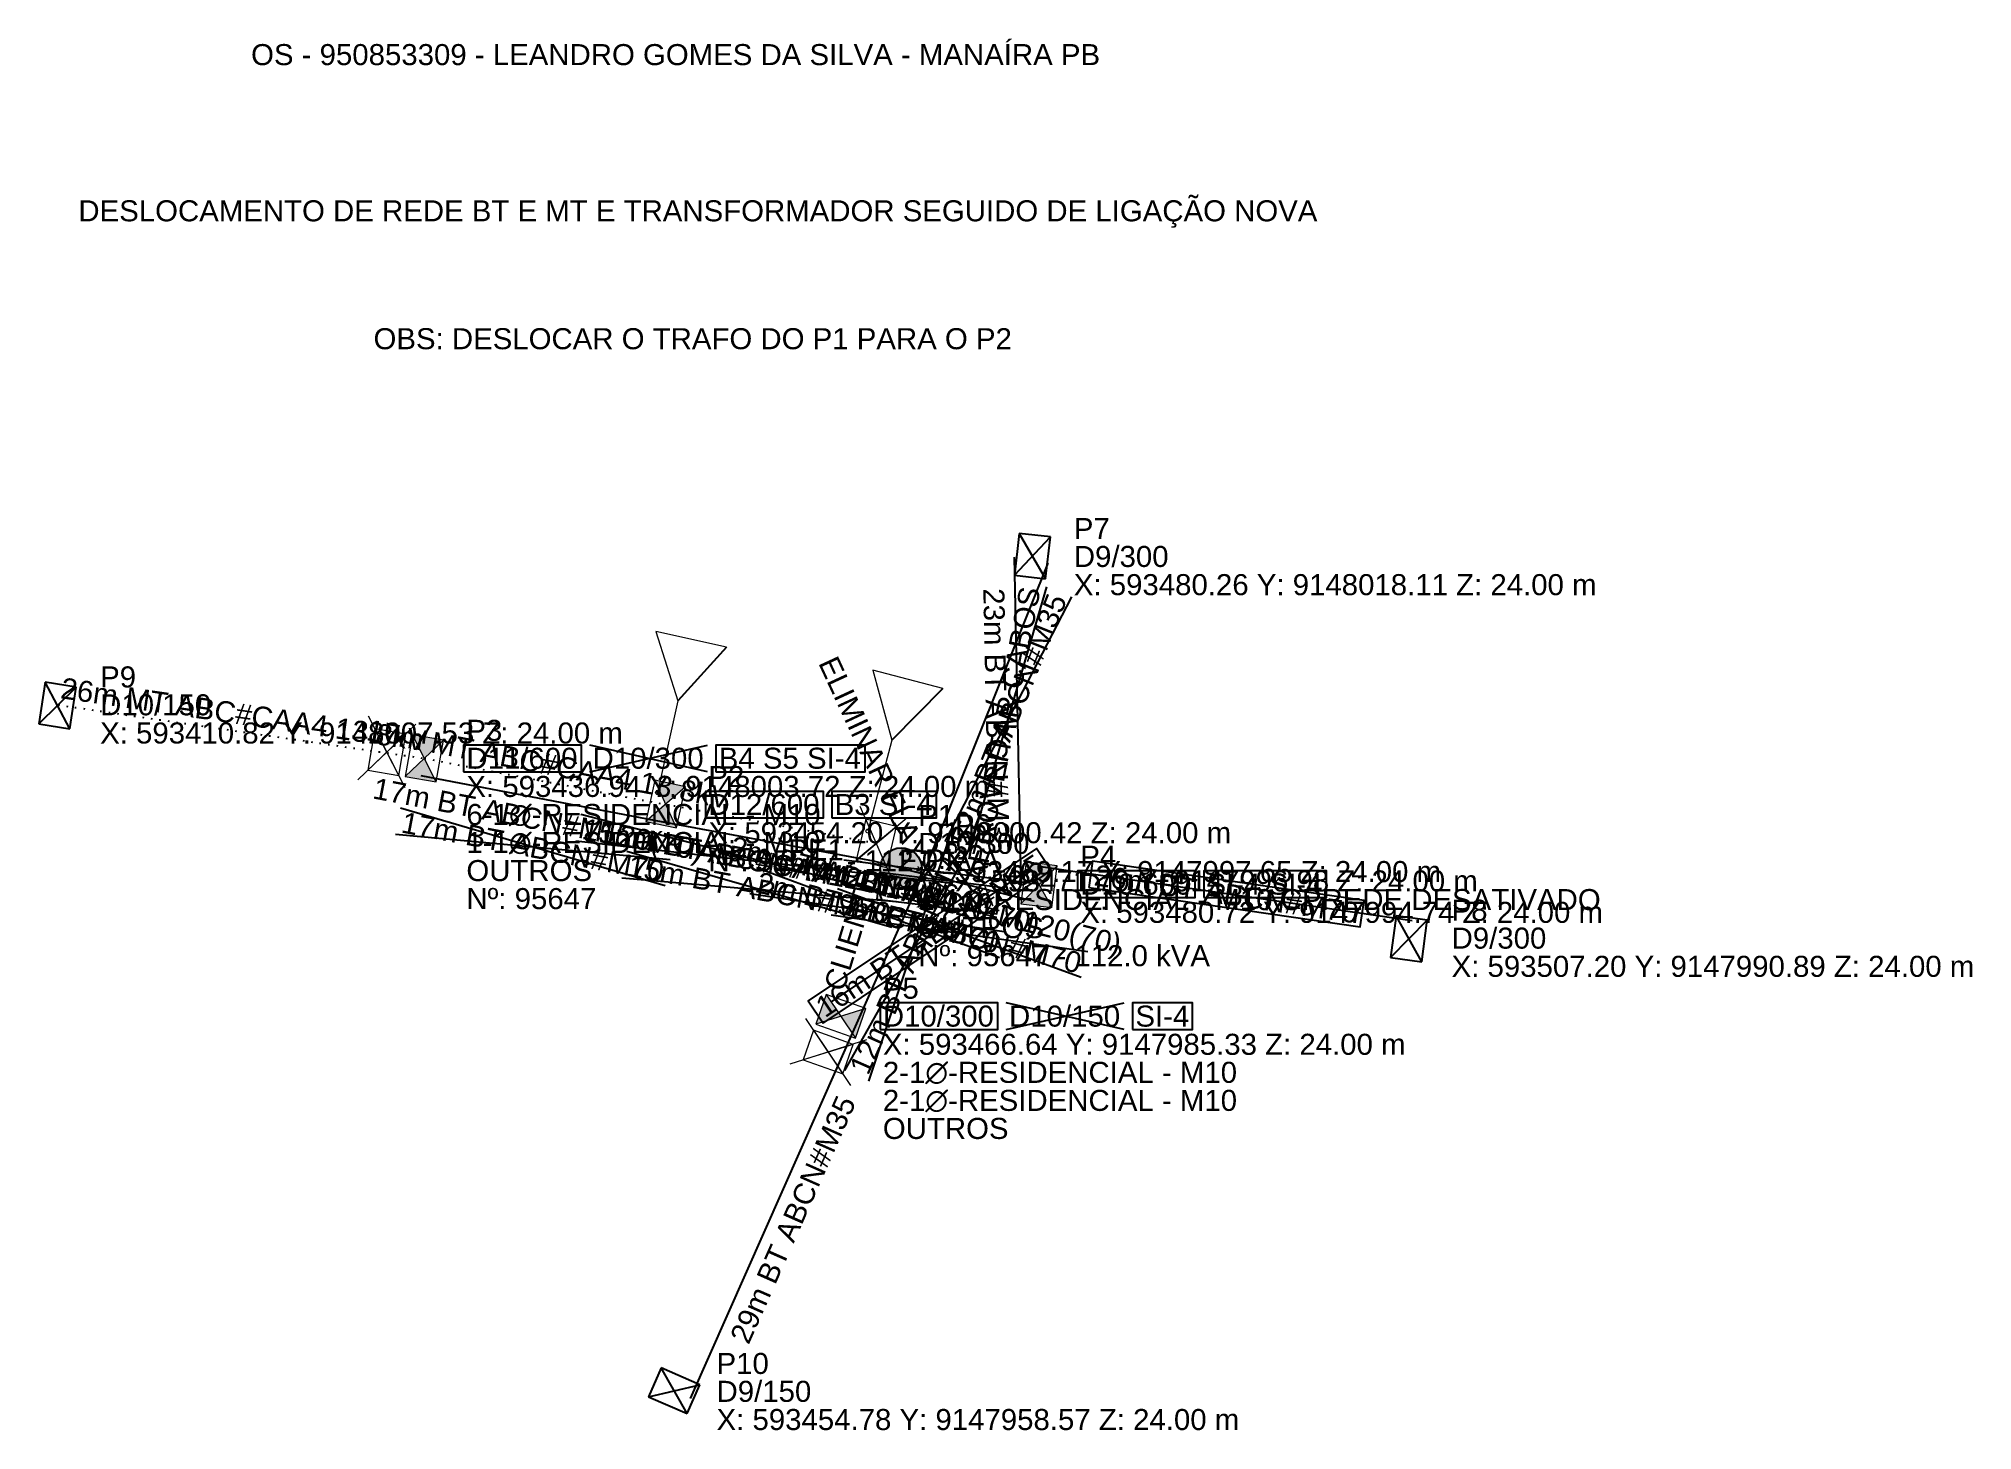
# Model space of a CAD drawing. Header units: metres. Extents: x 593409 to 593547, y 9147956 to 9148055.
import ezdxf
from ezdxf.enums import TextEntityAlignment as Align

# ---------------------------------------------------------------- set-up
doc = ezdxf.new("R2010")
doc.units = ezdxf.units.M
doc.linetypes.add('DOT', pattern=[0.508, 0, -0.508])
for name, color, linetype in [('PONTO DE ENTREGA', 8, 'CONTINUOUS'), ('PONTO FOTO', 4, 'CONTINUOUS'), ('POSTE', 3, 'CONTINUOUS'), ('Poste dt', 3, 'Continuous'), ('Poste Existente', 3, 'Continuous'), ('Poste retirar', 7, 'Continuous'), ('RAMAIS NO MODEL', 7, 'CONTINUOUS'), ('REDE PRIMARIA - Manter', 1, 'DOT'), ('REDE PRIMARIA - Remover', 1, 'DOT'), ('REDE SECUNDARIA - Instalar', 5, 'CONTINUOUS'), ('REDE SECUNDARIA - Manter', 5, 'CONTINUOUS'), ('REDE SECUNDARIA - Remover', 5, 'CONTINUOUS'), ('REDE SECUNDARIA - Substituir', 5, 'CONTINUOUS'), ('TEXTOS A IMPLANTAR', 1, 'CONTINUOUS'), ('TEXTOS A REMOVER', 7, 'CONTINUOUS'), ('TEXTOS A SUBSTIRUIR', 7, 'CONTINUOUS'), ('TEXTOS EXISTENTES', 7, 'CONTINUOUS'), ('TEXTOS MAPA', 8, 'CONTINUOUS'), ('TIPO USO MUTUO', 7, 'CONTINUOUS'), ('TRAFO', 7, 'CONTINUOUS')]:
    doc.layers.add(name, color=color, linetype=linetype)
doc.layers.add('TRAFO A IMPLANTAR', color=7, linetype='Continuous', lineweight=9)
doc.styles.add('ARIAL', font='arial.ttf')

# ---------------------------------------------------------------- blocks, each defined once
blk = doc.blocks.new('DTPXX')
at = {"color": 1, "lineweight": 0}
for p, q in [((1.728679, -2.293551), (-1.728679, 2.293551)), ((-1.708098, -2.308919), (1.708098, 2.308919))]:
    blk.add_line(p, q, dxfattribs=at)
at = {"color": 3, "lineweight": 0}
for p, q in [((-1.120087, 1.5), (-1.120087, -1.5)), ((1.120087, 1.5), (-1.120087, 1.5)), ((1.120087, -1.5), (-1.120087, 1.5)), ((1.120087, 1.5), (-1.120087, -1.5)), ((1.120087, -1.5), (1.120087, 1.5)), ((-1.120087, -1.5), (1.120087, -1.5))]:
    blk.add_line(p, q, dxfattribs=at)
blk = doc.blocks.new('PosteDtRetirar')
at = {"layer": 'Poste retirar'}
blk.add_blockref('DTPXX', (0.003631, 0.008945), dxfattribs=at)
at = {"layer": 'poste'}
for tag, p in [('MODELO', (-2.878805, 2.548923)), ('COD', (1.996674, -1.514935))]:
    blk.add_attdef(tag, p, '', height=1.6, dxfattribs=at)
blk = doc.blocks.new('TransformadorSemChaveExistente', base_point=(7.59, 0.14))
blk.add_line((9.58, 12), (6.92, 7.57))
at = {"layer": 'TRAFO A IMPLANTAR'}
for p, q in [((9.58, 12), (4.41, 12.09)), ((4.41, 12.09), (6.92, 7.57)), ((6.92, 7.57), (6.8, 0.86))]:
    blk.add_line(p, q, dxfattribs=at)
blk.add_circle((6.8, 0.86), 0.14, dxfattribs=at)
blk = doc.blocks.new('dtp')
at = {"linetype": 'Continuous', "lineweight": 0, "ltscale": 0.01}
h = blk.add_hatch(color=0, dxfattribs=at)
h.paths.add_polyline_path([(-1.12, 1.5), (0, 0), (1.12, 1.5)])
h.paths.add_polyline_path([(-1.12, -1.5), (1.12, -1.5), (0, 0)])
at = {"color": 0, "lineweight": 0}
for p, q in [((-1.12, -1.5), (1.12, 1.5)), ((-1.12, 1.5), (1.12, -1.5)), ((1.12, 1.5), (-1.12, 1.5)), ((-1.12, 1.5), (-1.12, -1.5)), ((1.12, -1.5), (1.12, 1.5)), ((-1.12, -1.5), (1.12, -1.5))]:
    blk.add_line(p, q, dxfattribs=at)
blk = doc.blocks.new('PosteDtProjetado')
at = {"layer": 'Poste dt', "rotation": 180}
blk.add_blockref('dtp', (-0.05948, 0.026162), dxfattribs=at)
at = {"layer": 'poste', "ltscale": 0.01}
for tag, p in [('MODELO', (-3.273471, 2.731691)), ('COD', (1.964351, -1.493983))]:
    blk.add_attdef(tag, p, '', height=1.6, dxfattribs=at)
blk = doc.blocks.new('PosteDtSubstituir')
at = {"linetype": 'CONTINUOUS', "lineweight": 0}
h = blk.add_hatch(color=3, dxfattribs=at)
h.paths.add_polyline_path([(1.12, -1.5), (0, 0), (-1.12, -1.5)], flags=0)
h.paths.add_polyline_path([(1.12, 1.5), (-1.12, 1.5), (0, 0)], flags=0)
at = {"color": 1, "lineweight": 0}
for p, q in [((-0.98, -2.3), (-4.44, 2.29)), ((-4.42, -2.32), (-1, 2.3))]:
    blk.add_line(p, q, dxfattribs=at)
at = {"color": 3, "lineweight": 0}
for p, q in [((-3.83, 1.49), (-3.83, -1.51)), ((-1.59, 1.49), (-3.83, 1.49)), ((-1.59, -1.51), (-3.83, 1.49)), ((-1.59, 1.49), (-3.83, -1.51)), ((-1.59, -1.51), (-1.59, 1.49)), ((1.12, 1.5), (-1.12, -1.5)), ((1.12, -1.5), (-1.12, 1.5)), ((1.12, 1.5), (-1.12, 1.5)), ((-1.12, 1.5), (-1.12, -1.5)), ((1.12, -1.5), (1.12, 1.5)), ((-3.83, -1.51), (-1.59, -1.51)), ((-1.12, -1.5), (1.12, -1.5))]:
    blk.add_line(p, q, dxfattribs=at)
blk = doc.blocks.new('PontoFoto', base_point=(6.610448, 0.71269))
at = {"layer": 'PONTO FOTO', "style": 'ARIAL'}
blk.add_text('F.PX', height=1.5, dxfattribs=at).set_placement((5.607159, -0.535355))
blk = doc.blocks.new('dt')
at = {"color": 0}
for p, q in [((1.120087, 1.5), (-1.120087, 1.5)), ((-1.120087, 1.5), (-1.120087, -1.5)), ((-1.120087, 1.5), (1.120087, -1.5)), ((-1.120087, -1.5), (1.120087, 1.5)), ((1.120087, -1.5), (1.120087, 1.5)), ((-1.120087, -1.5), (1.120087, -1.5))]:
    blk.add_line(p, q, dxfattribs=at)
for tag, p in [('MODELO', (-2.878805, 2.548923)), ('COD', (1.996674, -1.514935))]:
    blk.add_attdef(tag, p, '', height=1.6, dxfattribs=at)
blk = doc.blocks.new('PosteDtExistente')
at = {"layer": 'Poste Existente', "rotation": 180}
blk.add_blockref('dt', (-0.036594, -0.043517), dxfattribs=at)
at = {"layer": 'poste'}
for tag, p in [('MODELO', (-2.878805, 2.548923)), ('COD', (1.996674, -1.514935))]:
    blk.add_attdef(tag, p, '', height=1.6, dxfattribs=at)
blk = doc.blocks.new('PontoEntrega', base_point=(8.56, 3.62))
h = blk.add_hatch(color=1)
h.dxf.hatch_style = 1
h.paths.add_polyline_path([(14.13, 3.03, 1), (11.17, 3.03, 1)])
at = {"color": 1}
blk.add_circle((12.65, 3.03), 1.48, dxfattribs=at)

msp = doc.modelspace()

# ---------------------------------------------------------------- linework, layer by layer
at = {"color": 1, "linetype": 'CONTINUOUS'}
for p, q in [((593475.82, 9147997.08), (593481.33, 9148015.96)), ((593483.1, 9148015.25), (593474.06, 9147997.79)), ((593448.74, 9148002.77), (593457.14, 9148004.67)), ((593457.14, 9148002.77), (593448.74, 9148004.67)), ((593454.11, 9147994.64), (593435.24, 9148000.18)), ((593474.28, 9147992.94), (593448.09, 9147999.72)), ((593468.64, 9147980.7), (593474.82, 9147999.37)), ((593434.89, 9147998.31), (593454.47, 9147996.5)), ((593447.75, 9147997.85), (593474.62, 9147994.81)), ((593476.56, 9147998.6), (593466.91, 9147981.47)), ((593470.27, 9147991.65), (593451.37, 9147997.08)), ((593451.03, 9147995.21), (593470.62, 9147993.52)), ((593477.97, 9147989.5), (593460.63, 9147995.92)), ((593460.16, 9147994.08), (593478.44, 9147991.34)), ((593483.79, 9147988.1), (593466.41, 9147994.41)), ((593465.95, 9147992.56), (593484.26, 9147989.94)), ((593478.44, 9147984.38), (593486.85, 9147986.28)), ((593486.85, 9147984.38), (593478.44, 9147986.28))]:
    msp.add_line(p, q, dxfattribs=at)
at = {"layer": 'PONTO DE ENTREGA'}
msp.add_line((593480.72, 9147994.74), (593466.85, 9147996.45), dxfattribs=at)
msp.add_lwpolyline([(593469.2, 9147993.69), (593477.78, 9147992.63), (593478.01, 9147994.52), (593469.43, 9147995.57), (593469.2, 9147993.69)], close=True, dxfattribs=at)
at = {"layer": 'REDE PRIMARIA - Manter'}
for points in [[(593410.82, 9148007.53), (593436.94, 9148003.72)], [(593436.94, 9148003.72), (593454.2, 9148000.42)]]:
    msp.add_lwpolyline(points, dxfattribs=at)
at = {"layer": 'REDE PRIMARIA - Remover'}
msp.add_lwpolyline([(593469.17, 9147997.65), (593454.2, 9148000.42)], dxfattribs=at)
at = {"layer": 'REDE SECUNDARIA - Instalar'}
for points in [[(593480.03, 9147995.78), (593465.95, 9147986.36)], [(593507.38, 9147992.13), (593480.9, 9147995.98)]]:
    msp.add_lwpolyline(points, dxfattribs=at)
at = {"layer": 'REDE SECUNDARIA - Manter'}
for points in [[(593479.01, 9148018.08), (593479.47, 9147994.72)], [(593455.92, 9147958.06), (593467.78, 9147984.82)]]:
    msp.add_lwpolyline(points, dxfattribs=at)
at = {"layer": 'REDE SECUNDARIA - Remover'}
for points in [[(593472.95, 9147996.51), (593481.42, 9148017.64)], [(593467.78, 9147984.82), (593472.94, 9147996.47)]]:
    msp.add_lwpolyline(points, dxfattribs=at)
at = {"layer": 'REDE SECUNDARIA - Substituir'}
for points in [[(593436.7, 9148002.49), (593453.96, 9147999.19)], [(593453.97, 9147999.19), (593468.95, 9147996.42)], [(593468.86, 9147996.44), (593471.48, 9147995.77)], [(593471.49, 9147995.76), (593480.42, 9147993.53)]]:
    msp.add_lwpolyline(points, dxfattribs=at)
at = {"layer": 'TEXTOS A IMPLANTAR'}
for points in [[(593439.74, 9148002.77), (593448.14, 9148002.77), (593448.14, 9148004.67), (593439.74, 9148004.67), (593439.74, 9148002.77)], [(593457.74, 9148002.77), (593468.38, 9148002.77), (593468.38, 9148004.67), (593457.74, 9148004.67), (593457.74, 9148002.77)], [(593457, 9147999.47), (593465.4, 9147999.47), (593465.4, 9148001.37), (593457, 9148001.37), (593457, 9147999.47)], [(593466, 9147999.47), (593473.46, 9147999.47), (593473.46, 9148001.37), (593466, 9148001.37), (593466, 9147999.47)], [(593465.38, 9147984.84), (593481.65, 9147995.72), (593480.59, 9147997.3), (593464.32, 9147986.42), (593465.38, 9147984.84)], [(593484.32, 9147994.52), (593503.69, 9147991.7), (593503.96, 9147993.58), (593484.59, 9147996.4), (593484.32, 9147994.52)], [(593483.52, 9147993.79), (593491.92, 9147993.79), (593491.92, 9147995.69), (593483.52, 9147995.69), (593483.52, 9147993.79)], [(593492.52, 9147993.79), (593501.27, 9147993.79), (593501.27, 9147995.69), (593492.52, 9147995.69), (593492.52, 9147993.79)], [(593469.44, 9147984.38), (593477.84, 9147984.38), (593477.84, 9147986.28), (593469.44, 9147986.28), (593469.44, 9147984.38)], [(593487.45, 9147984.38), (593491.73, 9147984.38), (593491.73, 9147986.28), (593487.45, 9147986.28), (593487.45, 9147984.38)]]:
    msp.add_lwpolyline(points, close=True, dxfattribs=at)

# ---------------------------------------------------------------- block references
for name, p, rotation in [('PosteDtExistente', (593480.26, 9148018.11), 173.42388621021496), ('PosteDtExistente', (593410.82, 9148007.53), 351.05112195507377), ('PosteDtSubstituir', (593436.94, 9148003.72), 350.24790639769844), ('PosteDtProjetado', (593454.2, 9148000.42), 347.8522309587707), ('PosteDtRetirar', (593469.17, 9147997.65), 346.6284491778009), ('PosteDtProjetado', (593480.72, 9147994.74), 172.9092660934461), ('PosteDtExistente', (593507.2, 9147990.89), 352.3736781649645), ('PosteDtSubstituir', (593466.64, 9147985.33), 70.43707471016126), ('PosteDtExistente', (593454.78, 9147958.57), 246.44070768469803)]:
    msp.add_blockref(name, p, dxfattribs=dict(rotation=rotation))
msp.add_blockref('PontoFoto', (593471.79, 9147996.98))
at = {"layer": 'PONTO DE ENTREGA'}
msp.add_blockref('PontoEntrega', (593466.85, 9147996.45), dxfattribs=at)
at = {"layer": 'TRAFO'}
for p, rotation in [((593454.2, 9148000.42), 348.59), ((593469.17, 9147997.65), 346.269)]:
    msp.add_blockref('TransformadorSemChaveExistente', p, dxfattribs=dict(at, rotation=rotation))

# ---------------------------------------------------------------- texts
at = {"style": 'Arial'}
for s, p in [('X: 593480.26 Y: 9148018.11 Z: 24.00 m', (593483.26, 9148016.11)), ('X: 593410.82 Y: 9148007.53 Z: 24.00 m', (593413.82, 9148005.53)), ('X: 593436.94 Y: 9148003.72 Z: 24.00 m', (593439.94, 9148001.72)), ('X: 593454.20 Y: 9148000.42 Z: 24.00 m', (593457.2, 9147998.42)), ('X: 593469.17 Y: 9147997.65 Z: 24.00 m', (593472.17, 9147995.65)), ('X: 593471.79 Y: 9147996.98 Z: 24.00 m', (593474.79, 9147994.98)), ('X: 593480.72 Y: 9147994.74 Z: 24.00 m', (593483.72, 9147992.74)), ('X: 593507.20 Y: 9147990.89 Z: 24.00 m', (593510.2, 9147988.89)), ('X: 593466.64 Y: 9147985.33 Z: 24.00 m', (593469.64, 9147983.33)), ('X: 593454.78 Y: 9147958.57 Z: 24.00 m', (593457.78, 9147956.57))]:
    msp.add_text(s, height=1.5, dxfattribs=at).set_placement(p, align=Align.MIDDLE_LEFT)
at = {"layer": 'PONTO DE ENTREGA', "style": 'Arial'}
msp.add_text('PE1', height=1.5, dxfattribs=at).set_placement((593466.85, 9147996.45), align=Align.RIGHT)
at = {"layer": 'PONTO DE ENTREGA', "insert": (593473.6, 9147994.1), "char_height": 1.5, "attachment_point": 5, "rotation": 352.9921, "style": 'Arial'}
msp.add_mtext('13.96 m', dxfattribs=at)
at = {"layer": 'PONTO FOTO', "style": 'Arial'}
for s, p in [('P7', (593483.26, 9148020.11)), ('P9', (593413.82, 9148009.53)), ('P3', (593439.94, 9148005.72)), ('P2', (593457.2, 9148002.42)), ('P1', (593472.17, 9147999.65)), ('P6', (593474.79, 9147998.98)), ('P4', (593483.72, 9147996.74)), ('P8', (593510.2, 9147992.89)), ('P5', (593469.64, 9147987.33)), ('P10', (593457.78, 9147960.57))]:
    msp.add_text(s, height=1.5, dxfattribs=at).set_placement(p, align=Align.MIDDLE_LEFT)
at = {"layer": 'RAMAIS NO MODEL', "style": 'Arial'}
for s, p in [('6-1∅-RESIDENCIAL - M10 ', (593439.94, 9147999.72)), ('1-1∅-RESIDENCIAL - M10 ', (593439.94, 9147997.72)), ('1-1∅-RESIDENCIAL - M10 CPREDE DESATIVADO ', (593472.17, 9147993.65)), ('2-1∅-RESIDENCIAL - M10 ', (593469.64, 9147981.33)), ('2-1∅-RESIDENCIAL - M10 ', (593469.64, 9147979.33))]:
    msp.add_text(s, height=1.5, dxfattribs=at).set_placement(p, align=Align.MIDDLE_LEFT)
at = {"layer": 'TEXTOS A IMPLANTAR', "char_height": 1.5, "attachment_point": 4, "style": 'Arial'}
for s, insert in [('D11/600', (593439.94, 9148003.72)), ('B4 S5 SI-4', (593457.94, 9148003.72)), ('D12/600', (593457.2, 9148000.42)), ('B3 SI-4', (593466.2, 9148000.42)), ('D10/600', (593483.72, 9147994.74)), ('SI-4 SI-4', (593492.72, 9147994.74)), ('D10/300', (593469.64, 9147985.33)), ('SI-4', (593487.65, 9147985.33))]:
    msp.add_mtext(s, dxfattribs=dict(at, insert=insert))
at = {"layer": 'TEXTOS A IMPLANTAR', "char_height": 1.5, "attachment_point": 2, "style": 'Arial'}
for s, insert, rotation in [('16m BT ABCN#M35', (593472.57, 9147991.7), 33.772), ('26m BT ABCN#M70', (593494.25, 9147994.79), 351.7204)]:
    msp.add_mtext(s, dxfattribs=dict(at, insert=insert, rotation=rotation))
at = {"layer": 'TEXTOS A REMOVER', "char_height": 1.5, "attachment_point": 2, "style": 'Arial'}
for s, insert, rotation in [('22m BT ABCN#M35', (593477.88, 9148006.8), 68.1714), ('15m MT ABC#CAA4 13.8kV', (593461.32, 9147997.07), 349.51), ('12m BT ABCN#M35', (593471.05, 9147990.34), 66.1486)]:
    msp.add_mtext(s, dxfattribs=dict(at, insert=insert, rotation=rotation))
at = {"layer": 'TEXTOS A REMOVER', "char_height": 1.5, "attachment_point": 4, "style": 'Arial'}
for s, insert in [('D10/300', (593448.94, 9148003.72)), ('D10/300', (593472.17, 9147997.65)), ('D10/150', (593478.64, 9147985.33))]:
    msp.add_mtext(s, dxfattribs=dict(at, insert=insert))
at = {"layer": 'TEXTOS A SUBSTIRUIR', "char_height": 1.5, "attachment_point": 2, "style": 'Arial'}
for s, insert, rotation in [('17m BT ABCN#M120(70)', (593445.19, 9148000.11), 349.1823), ('17m BT ABCN#M70', (593444.82, 9147998.14), 349.1823), ('15m BT ABCN#M120(70)', (593461.32, 9147997.07), 349.51), ('2m BT ABCN#M120(70)', (593469.99, 9147995.38), 345.5751), ('15m BT ABCN#M70', (593460.96, 9147995.1), 349.51), ('9m BT ABCN#M120(70)', (593475.77, 9147993.92), 345.9469), ('2m BT ABCN#M70', (593469.49, 9147993.44), 345.5751), ('9m BT ABCN#M70', (593475.29, 9147991.98), 345.9469)]:
    msp.add_mtext(s, dxfattribs=dict(at, insert=insert, rotation=rotation))
at = {"layer": 'TEXTOS EXISTENTES', "char_height": 1.5, "attachment_point": 4, "style": 'Arial'}
for s, insert in [('D9/300', (593483.26, 9148018.11)), ('D10/150', (593413.82, 9148007.53)), ('D9/300', (593510.2, 9147990.89)), ('D9/150', (593457.78, 9147958.57))]:
    msp.add_mtext(s, dxfattribs=dict(at, insert=insert))
at = {"layer": 'TEXTOS EXISTENTES', "char_height": 1.5, "attachment_point": 2, "style": 'Arial'}
for s, insert, rotation in [('23m BT ABCN#M35', (593478.49, 9148006.38), 271.1401), ('26m MT ABC#CAA4 13.8kV', (593424.17, 9148007.6), 351.7013), ('17m MT ABC#CAA4 13.8kV', (593445.94, 9148004.04), 349.1823), ('29m BT ABCN#M35', (593462.54, 9147971.14), 66.083)]:
    msp.add_mtext(s, dxfattribs=dict(at, insert=insert, rotation=rotation))
at = {"layer": 'TEXTOS MAPA', "true_color": 0xffeb3b, "style": 'Arial'}
for s, p in [('OS - 950853309 - LEANDRO GOMES DA SILVA - MANAÍRA PB ', (593455.15, 9148053.91)), ('DESLOCAMENTO DE REDE BT E MT E TRANSFORMADOR SEGUIDO DE LIGAÇÃO NOVA ', (593456.74, 9148042.77))]:
    msp.add_text(s, height=1.5, dxfattribs=at).set_placement(p, align=Align.MIDDLE_CENTER)
at = {"layer": 'TEXTOS MAPA', "true_color": 0xf44336, "style": 'Arial'}
msp.add_text('OBS: DESLOCAR O TRAFO DO P1 PARA O P2 ', height=1.5, dxfattribs=at).set_placement((593456.37, 9148033.65), align=Align.MIDDLE_CENTER)
at = {"layer": 'TEXTOS MAPA', "true_color": 0x2196f3, "style": 'Arial'}
msp.add_text('APROVEITAR CABOS ', height=1.5, rotation=79.2333, dxfattribs=at).set_placement((593478.21, 9148005.68), align=Align.MIDDLE_CENTER)
at = {"layer": 'TEXTOS MAPA', "true_color": 0xf44336, "style": 'Arial'}
for s, rotation, p in [('ELIMINAR FLAY→', 294.8628, (593469.44, 9148002.76)), ('CLIENTE ', 72.9398, (593467.51, 9147991.75))]:
    msp.add_text(s, height=1.5, rotation=rotation, dxfattribs=at).set_placement(p, align=Align.MIDDLE_CENTER)
at = {"layer": 'TIPO USO MUTUO', "style": 'Arial'}
for p in [(593439.94, 9147995.72), (593472.17, 9147991.65), (593469.64, 9147977.33)]:
    msp.add_text('OUTROS', height=1.5, dxfattribs=at).set_placement(p, align=Align.MIDDLE_LEFT)
at = {"layer": 'TRAFO', "style": 'Arial'}
for s, p in [('Nº: 95647 - 112.0 kVA', (593457.2, 9147996.42)), ('Nº: 95647', (593439.94, 9147993.72)), ('Nº: 95647 - 112.0 kVA', (593472.17, 9147989.65))]:
    msp.add_text(s, height=1.5, dxfattribs=at).set_placement(p, align=Align.MIDDLE_LEFT)

doc.saveas('drawing.dxf')
